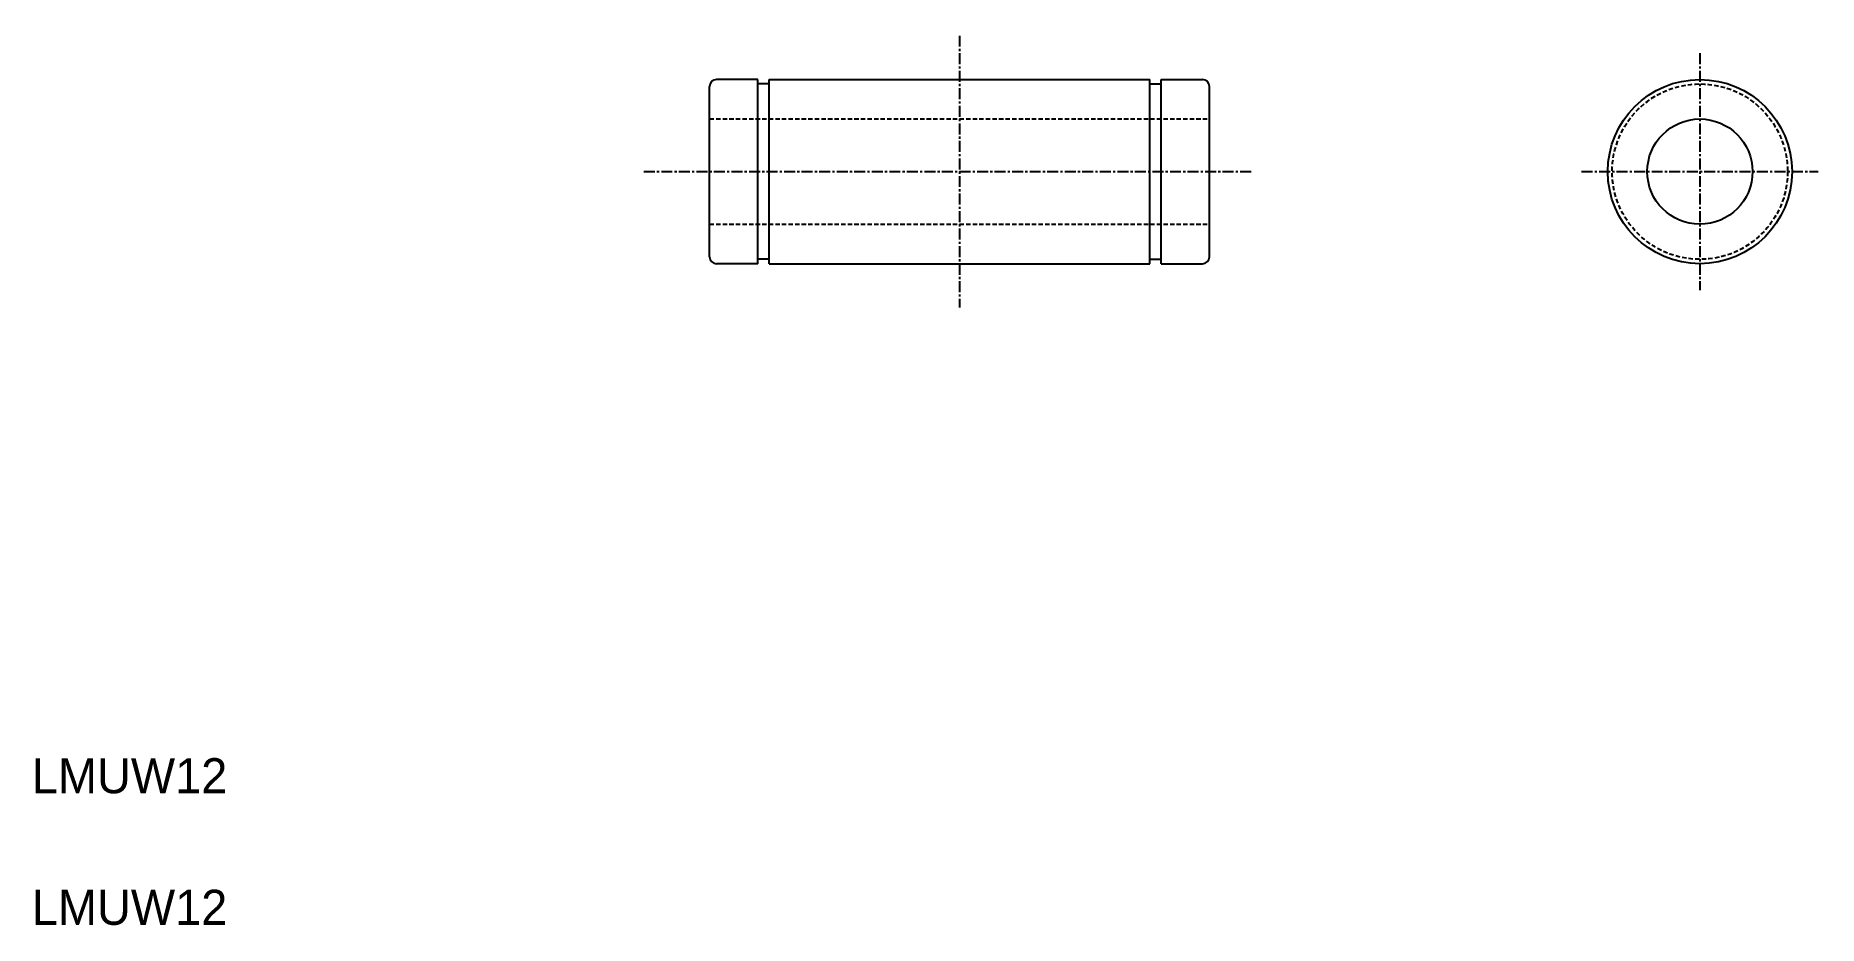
# Model space of a CAD drawing. Extents: x 10 to 214, y 10 to 111.
import ezdxf

# ---------------------------------------------------------------- set-up
doc = ezdxf.new("R2010")
doc.units = 0
doc.linetypes.add('CENTER', pattern=[2, 1.25, -0.25, 0.25, -0.25])
doc.linetypes.add('DASHED', pattern=[0.75, 0.5, -0.25])
doc.layers.get('0').update_dxf_attribs({"linetype": 'CONTINUOUS'})
doc.layers.add('CENTER', color=1, linetype='CENTER')

msp = doc.modelspace()

# ---------------------------------------------------------------- linework, layer by layer
at = {"color": 7, "linetype": 'CONTINUOUS'}
for p, q in [((92.78, 106.38), (88.08, 106.38)), ((90.43, 106.38), (90.43, 106.38)), ((91.61, 106.38), (91.61, 106.38)), ((92.78, 85.38), (92.78, 106.38)), ((94.08, 105.88), (92.78, 105.88)), ((94.08, 85.38), (94.08, 106.38)), ((94.08, 106.38), (137.48, 106.38)), ((137.48, 85.38), (137.48, 106.38)), ((137.48, 105.88), (138.78, 105.88)), ((138.78, 85.38), (138.78, 106.38)), ((138.78, 106.38), (143.48, 106.38)), ((87.28, 86.18), (87.28, 105.58)), ((144.28, 86.18), (144.28, 105.58)), ((92.78, 85.38), (88.08, 85.38)), ((94.08, 85.88), (92.78, 85.88)), ((94.08, 85.38), (137.48, 85.38)), ((137.48, 85.88), (138.78, 85.88)), ((138.78, 85.38), (143.48, 85.38))]:
    msp.add_line(p, q, dxfattribs=at)
at = {"color": 3, "linetype": 'DASHED'}
for p, q in [((87.28, 101.88), (144.28, 101.88)), ((87.28, 89.88), (144.28, 89.88))]:
    msp.add_line(p, q, dxfattribs=at)
at = {"color": 7, "linetype": 'CONTINUOUS'}
for radius in [10.5, 6]:
    msp.add_circle((200.2, 95.88), radius, dxfattribs=at)
at = {"color": 3, "linetype": 'DASHED'}
msp.add_circle((200.2, 95.88), 10, dxfattribs=at)
at = {"color": 7, "linetype": 'CONTINUOUS'}
for centre, start, end in [((88.08, 105.58), 90, 180), ((143.48, 105.58), 0, 90), ((88.08, 86.18), 180, 270), ((143.48, 86.18), 270, 0)]:
    msp.add_arc(centre, 0.8, start, end, dxfattribs=at)
at = {"layer": 'CENTER', "color": 1, "linetype": 'CENTER'}
for p, q in [((115.78, 111.38), (115.78, 80.38)), ((200.2, 109.38), (200.2, 82.38)), ((79.78, 95.88), (149.28, 95.88)), ((186.7, 95.88), (213.7, 95.88))]:
    msp.add_line(p, q, dxfattribs=at)

# ---------------------------------------------------------------- texts
at = {"color": 7, "linetype": 'CONTINUOUS'}
for p in [(10, 25), (10, 10)]:
    msp.add_text('LMUW12', height=4, dxfattribs=at).set_placement(p)

doc.saveas('drawing.dxf')
